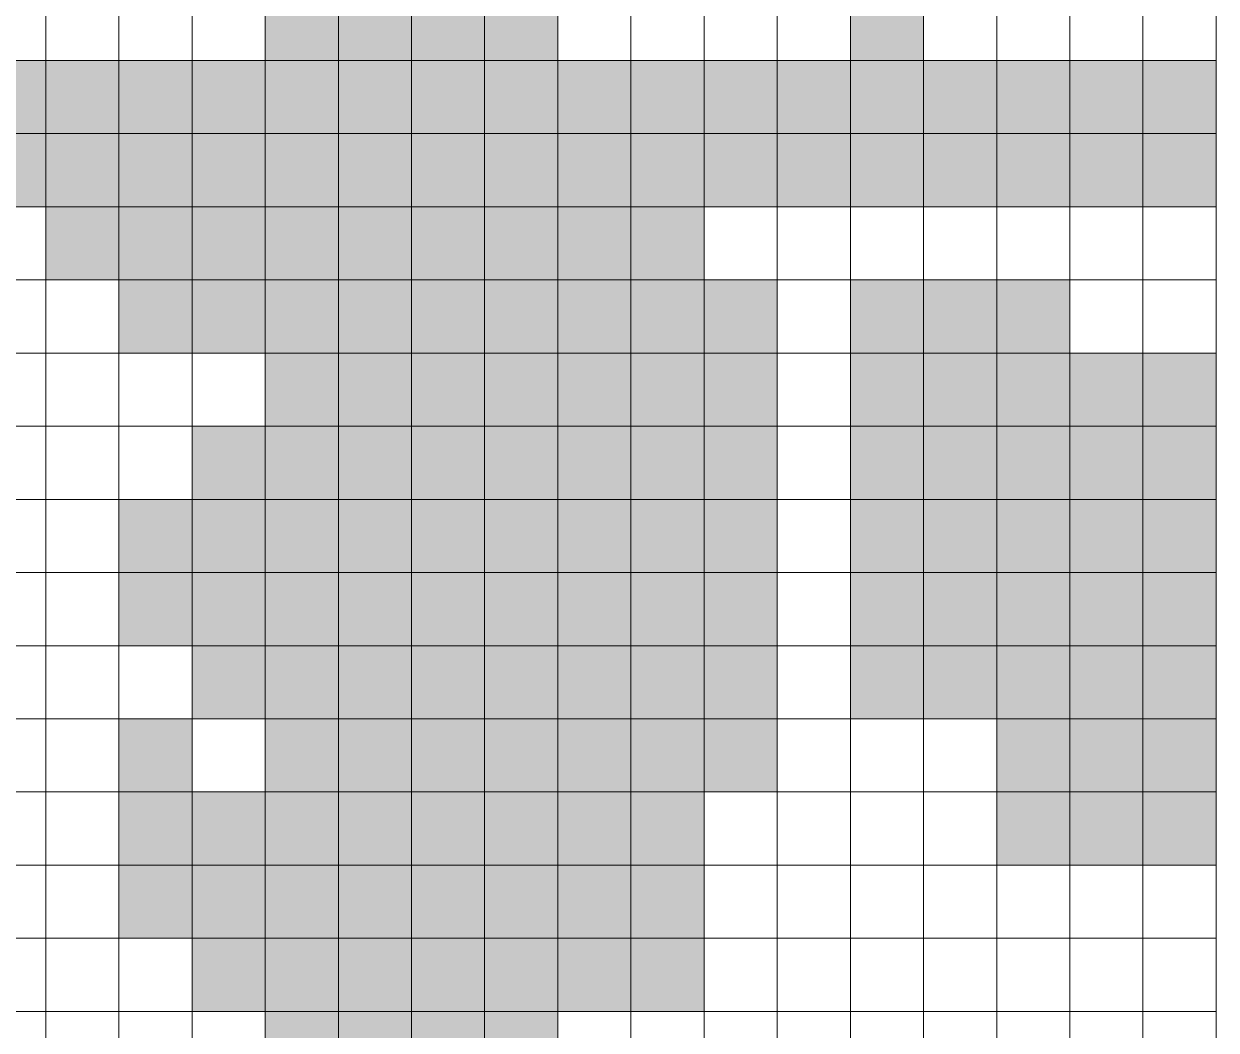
# Model space of a CAD drawing. Header units: millimetres. Extents: x 7481 to 272303, y 53290 to 107290.
# Drawn here: x 221670 to 237970, y 65035 to 78790 of the extents above; entities that cross this region are included whole.
import ezdxf

# ---------------------------------------------------------------- set-up
doc = ezdxf.new("R2010")
doc.units = ezdxf.units.MM
doc.layers.get('0').update_dxf_attribs({"lineweight": 0})
for name, color, linetype in [('l_road', 7, 'Continuous'), ('l_square', 30, 'Continuous'), ('m_square', 40, 'Continuous'), ('n_building', 10, 'Continuous'), ('n_green', 100, 'Continuous'), ('o_building', 252, 'Continuous'), ('river', 140, 'Continuous')]:
    doc.layers.add(name, color=color, linetype=linetype)

msp = doc.modelspace()

# ---------------------------------------------------------------- hatches: boundary and pattern name
at = {"layer": 'l_road'}
h = msp.add_hatch(color=256, dxfattribs=at)
h.dxf.hatch_style = 1
h.paths.add_polyline_path([(221970, 78290), (220970, 78290), (220970, 77290), (221970, 77290)])
h = msp.add_hatch(color=256, dxfattribs=at)
h.dxf.hatch_style = 1
h.paths.add_polyline_path([(222970, 78290), (221970, 78290), (221970, 77290), (222970, 77290)])
h = msp.add_hatch(color=256, dxfattribs=at)
h.dxf.hatch_style = 1
h.paths.add_polyline_path([(223970, 78290), (222970, 78290), (222970, 77290), (223970, 77290)])
h = msp.add_hatch(color=256, dxfattribs=at)
h.dxf.hatch_style = 1
h.paths.add_polyline_path([(224970, 78290), (223970, 78290), (223970, 77290), (224970, 77290)])
h = msp.add_hatch(color=256, dxfattribs=at)
h.dxf.hatch_style = 1
h.paths.add_polyline_path([(225970, 78290), (224970, 78290), (224970, 77290), (225970, 77290)])
h = msp.add_hatch(color=256, dxfattribs=at)
h.dxf.hatch_style = 1
h.paths.add_polyline_path([(226970, 78290), (225970, 78290), (225970, 77290), (226970, 77290)])
h = msp.add_hatch(color=256, dxfattribs=at)
h.dxf.hatch_style = 1
h.paths.add_polyline_path([(227970, 78290), (226970, 78290), (226970, 77290), (227970, 77290)])
h = msp.add_hatch(color=256, dxfattribs=at)
h.dxf.hatch_style = 1
h.paths.add_polyline_path([(228970, 78290), (227970, 78290), (227970, 77290), (228970, 77290)])
h = msp.add_hatch(color=256, dxfattribs=at)
h.dxf.hatch_style = 1
h.paths.add_polyline_path([(229970, 78290), (228970, 78290), (228970, 77290), (229970, 77290)])
h = msp.add_hatch(color=256, dxfattribs=at)
h.dxf.hatch_style = 1
h.paths.add_polyline_path([(230970, 78290), (229970, 78290), (229970, 77290), (230970, 77290)])
h = msp.add_hatch(color=256, dxfattribs=at)
h.dxf.hatch_style = 1
h.paths.add_polyline_path([(231970, 78290), (230970, 78290), (230970, 77290), (231970, 77290)])
h = msp.add_hatch(color=256, dxfattribs=at)
h.dxf.hatch_style = 1
h.paths.add_polyline_path([(232970, 78290), (231970, 78290), (231970, 77290), (232970, 77290)])
h = msp.add_hatch(color=256, dxfattribs=at)
h.dxf.hatch_style = 1
h.paths.add_polyline_path([(233970, 78290), (232970, 78290), (232970, 77290), (233970, 77290)])
h = msp.add_hatch(color=256, dxfattribs=at)
h.dxf.hatch_style = 1
h.paths.add_polyline_path([(234970, 78290), (233970, 78290), (233970, 77290), (234970, 77290)])
h = msp.add_hatch(color=256, dxfattribs=at)
h.dxf.hatch_style = 1
h.paths.add_polyline_path([(235970, 78290), (234970, 78290), (234970, 77290), (235970, 77290)])
h = msp.add_hatch(color=256, dxfattribs=at)
h.dxf.hatch_style = 1
h.paths.add_polyline_path([(236970, 78290), (235970, 78290), (235970, 77290), (236970, 77290)])
h = msp.add_hatch(color=256, dxfattribs=at)
h.dxf.hatch_style = 1
h.paths.add_polyline_path([(237970, 78290), (236970, 78290), (236970, 77290), (237970, 77290)])
h = msp.add_hatch(color=256, dxfattribs=at)
h.dxf.hatch_style = 1
h.paths.add_polyline_path([(221970, 77290), (220970, 77290), (220970, 76290), (221970, 76290)])
h = msp.add_hatch(color=256, dxfattribs=at)
h.dxf.hatch_style = 1
h.paths.add_polyline_path([(222970, 77290), (221970, 77290), (221970, 76290), (222970, 76290)])
h = msp.add_hatch(color=256, dxfattribs=at)
h.dxf.hatch_style = 1
h.paths.add_polyline_path([(223970, 77290), (222970, 77290), (222970, 76290), (223970, 76290)])
h = msp.add_hatch(color=256, dxfattribs=at)
h.dxf.hatch_style = 1
h.paths.add_polyline_path([(224970, 77290), (223970, 77290), (223970, 76290), (224970, 76290)])
h = msp.add_hatch(color=256, dxfattribs=at)
h.dxf.hatch_style = 1
h.paths.add_polyline_path([(225970, 77290), (224970, 77290), (224970, 76290), (225970, 76290)])
h = msp.add_hatch(color=256, dxfattribs=at)
h.dxf.hatch_style = 1
h.paths.add_polyline_path([(226970, 77290), (225970, 77290), (225970, 76290), (226970, 76290)])
h = msp.add_hatch(color=256, dxfattribs=at)
h.dxf.hatch_style = 1
h.paths.add_polyline_path([(227970, 77290), (226970, 77290), (226970, 76290), (227970, 76290)])
h = msp.add_hatch(color=256, dxfattribs=at)
h.dxf.hatch_style = 1
h.paths.add_polyline_path([(228970, 77290), (227970, 77290), (227970, 76290), (228970, 76290)])
h = msp.add_hatch(color=256, dxfattribs=at)
h.dxf.hatch_style = 1
h.paths.add_polyline_path([(229970, 77290), (228970, 77290), (228970, 76290), (229970, 76290)])
h = msp.add_hatch(color=256, dxfattribs=at)
h.dxf.hatch_style = 1
h.paths.add_polyline_path([(230970, 77290), (229970, 77290), (229970, 76290), (230970, 76290)])
h = msp.add_hatch(color=256, dxfattribs=at)
h.dxf.hatch_style = 1
h.paths.add_polyline_path([(231970, 77290), (230970, 77290), (230970, 76290), (231970, 76290)])
h = msp.add_hatch(color=256, dxfattribs=at)
h.dxf.hatch_style = 1
h.paths.add_polyline_path([(232970, 77290), (231970, 77290), (231970, 76290), (232970, 76290)])
h = msp.add_hatch(color=256, dxfattribs=at)
h.dxf.hatch_style = 1
h.paths.add_polyline_path([(233970, 77290), (232970, 77290), (232970, 76290), (233970, 76290)])
h = msp.add_hatch(color=256, dxfattribs=at)
h.dxf.hatch_style = 1
h.paths.add_polyline_path([(234970, 77290), (233970, 77290), (233970, 76290), (234970, 76290)])
h = msp.add_hatch(color=256, dxfattribs=at)
h.dxf.hatch_style = 1
h.paths.add_polyline_path([(235970, 77290), (234970, 77290), (234970, 76290), (235970, 76290)])
h = msp.add_hatch(color=256, dxfattribs=at)
h.dxf.hatch_style = 1
h.paths.add_polyline_path([(236970, 77290), (235970, 77290), (235970, 76290), (236970, 76290)])
h = msp.add_hatch(color=256, dxfattribs=at)
h.dxf.hatch_style = 1
h.paths.add_polyline_path([(237970, 77290), (236970, 77290), (236970, 76290), (237970, 76290)])
at = {"layer": 'l_square'}
h = msp.add_hatch(color=256, dxfattribs=at)
h.dxf.hatch_style = 1
h.paths.add_polyline_path([(228970, 79290), (227970, 79290), (227970, 78290), (228970, 78290)])
h = msp.add_hatch(color=256, dxfattribs=at)
h.dxf.hatch_style = 1
h.paths.add_polyline_path([(222970, 76290), (221970, 76290), (221970, 75290), (222970, 75290)])
h = msp.add_hatch(color=256, dxfattribs=at)
h.dxf.hatch_style = 1
h.paths.add_polyline_path([(223970, 76290), (222970, 76290), (222970, 75290), (223970, 75290)])
h = msp.add_hatch(color=256, dxfattribs=at)
h.dxf.hatch_style = 1
h.paths.add_polyline_path([(227970, 76290), (226970, 76290), (226970, 75290), (227970, 75290)])
h = msp.add_hatch(color=256, dxfattribs=at)
h.dxf.hatch_style = 1
h.paths.add_polyline_path([(228970, 76290), (227970, 76290), (227970, 75290), (228970, 75290)])
h = msp.add_hatch(color=256, dxfattribs=at)
h.dxf.hatch_style = 1
h.paths.add_polyline_path([(223970, 75290), (222970, 75290), (222970, 74290), (223970, 74290)])
h = msp.add_hatch(color=256, dxfattribs=at)
h.dxf.hatch_style = 1
h.paths.add_polyline_path([(227970, 75290), (226970, 75290), (226970, 74290), (227970, 74290)])
h = msp.add_hatch(color=256, dxfattribs=at)
h.dxf.hatch_style = 1
h.paths.add_polyline_path([(223970, 69290), (222970, 69290), (222970, 68290), (223970, 68290)])
h = msp.add_hatch(color=256, dxfattribs=at)
h.dxf.hatch_style = 1
h.paths.add_polyline_path([(223970, 68290), (222970, 68290), (222970, 67290), (223970, 67290)])
h = msp.add_hatch(color=256, dxfattribs=at)
h.dxf.hatch_style = 1
h.paths.add_polyline_path([(224970, 68290), (223970, 68290), (223970, 67290), (224970, 67290)])
h = msp.add_hatch(color=256, dxfattribs=at)
h.dxf.hatch_style = 1
h.paths.add_polyline_path([(223970, 67290), (222970, 67290), (222970, 66290), (223970, 66290)])
h = msp.add_hatch(color=256, dxfattribs=at)
h.dxf.hatch_style = 1
h.paths.add_polyline_path([(224970, 67290), (223970, 67290), (223970, 66290), (224970, 66290)])
h = msp.add_hatch(color=256, dxfattribs=at)
h.dxf.hatch_style = 1
h.paths.add_polyline_path([(224970, 66290), (223970, 66290), (223970, 65290), (224970, 65290)])
h = msp.add_hatch(color=256, dxfattribs=at)
h.dxf.hatch_style = 1
h.paths.add_polyline_path([(227970, 66290), (226970, 66290), (226970, 65290), (227970, 65290)])
h = msp.add_hatch(color=256, dxfattribs=at)
h.dxf.hatch_style = 1
h.paths.add_polyline_path([(227970, 65290), (226970, 65290), (226970, 64290), (227970, 64290)])
h = msp.add_hatch(color=256, dxfattribs=at)
h.dxf.hatch_style = 1
h.paths.add_polyline_path([(228970, 65290), (227970, 65290), (227970, 64290), (228970, 64290)])
at = {"layer": 'm_square'}
h = msp.add_hatch(color=256, dxfattribs=at)
h.dxf.hatch_style = 1
h.paths.add_polyline_path([(228970, 72290), (227970, 72290), (227970, 71290), (228970, 71290)])
at = {"layer": 'n_building'}
h = msp.add_hatch(color=256, dxfattribs=at)
h.dxf.hatch_style = 1
h.paths.add_polyline_path([(227970, 74290), (226970, 74290), (226970, 73290), (227970, 73290)])
h = msp.add_hatch(color=256, dxfattribs=at)
h.dxf.hatch_style = 1
h.paths.add_polyline_path([(224970, 73290), (223970, 73290), (223970, 72290), (224970, 72290)])
h = msp.add_hatch(color=256, dxfattribs=at)
h.dxf.hatch_style = 1
h.paths.add_polyline_path([(227970, 73290), (226970, 73290), (226970, 72290), (227970, 72290)])
h = msp.add_hatch(color=256, dxfattribs=at)
h.dxf.hatch_style = 1
h.paths.add_polyline_path([(224970, 72290), (223970, 72290), (223970, 71290), (224970, 71290)])
h = msp.add_hatch(color=256, dxfattribs=at)
h.dxf.hatch_style = 1
h.paths.add_polyline_path([(227970, 72290), (226970, 72290), (226970, 71290), (227970, 71290)])
h = msp.add_hatch(color=256, dxfattribs=at)
h.dxf.hatch_style = 1
h.paths.add_polyline_path([(224970, 71290), (223970, 71290), (223970, 70290), (224970, 70290)])
h = msp.add_hatch(color=256, dxfattribs=at)
h.dxf.hatch_style = 1
h.paths.add_polyline_path([(227970, 71290), (226970, 71290), (226970, 70290), (227970, 70290)])
h = msp.add_hatch(color=256, dxfattribs=at)
h.dxf.hatch_style = 1
h.paths.add_polyline_path([(227970, 70290), (226970, 70290), (226970, 69290), (227970, 69290)])
h = msp.add_hatch(color=256, dxfattribs=at)
h.dxf.hatch_style = 1
h.paths.add_polyline_path([(227970, 69290), (226970, 69290), (226970, 68290), (227970, 68290)])
h = msp.add_hatch(color=256, dxfattribs=at)
h.dxf.hatch_style = 1
h.paths.add_polyline_path([(227970, 68290), (226970, 68290), (226970, 67290), (227970, 67290)])
at = {"layer": 'n_green'}
h = msp.add_hatch(color=256, dxfattribs=at)
h.dxf.hatch_style = 1
h.paths.add_polyline_path([(224970, 73290), (223970, 73290), (223970, 72290), (224970, 72290)])
h = msp.add_hatch(color=256, dxfattribs=at)
h.dxf.hatch_style = 1
h.paths.add_polyline_path([(223970, 72290), (222970, 72290), (222970, 71290), (223970, 71290)])
h = msp.add_hatch(color=256, dxfattribs=at)
h.dxf.hatch_style = 1
h.paths.add_polyline_path([(224970, 72290), (223970, 72290), (223970, 71290), (224970, 71290)])
h = msp.add_hatch(color=256, dxfattribs=at)
h.dxf.hatch_style = 1
h.paths.add_polyline_path([(223970, 71290), (222970, 71290), (222970, 70290), (223970, 70290)])
h = msp.add_hatch(color=256, dxfattribs=at)
h.dxf.hatch_style = 1
h.paths.add_polyline_path([(224970, 71290), (223970, 71290), (223970, 70290), (224970, 70290)])
h = msp.add_hatch(color=256, dxfattribs=at)
h.dxf.hatch_style = 1
h.paths.add_polyline_path([(224970, 70290), (223970, 70290), (223970, 69290), (224970, 69290)])
h = msp.add_hatch(color=256, dxfattribs=at)
h.dxf.hatch_style = 1
h.paths.add_polyline_path([(227970, 69290), (226970, 69290), (226970, 68290), (227970, 68290)])
h = msp.add_hatch(color=256, dxfattribs=at)
h.dxf.hatch_style = 1
h.paths.add_polyline_path([(227970, 68290), (226970, 68290), (226970, 67290), (227970, 67290)])
h = msp.add_hatch(color=256, dxfattribs=at)
h.dxf.hatch_style = 1
h.paths.add_polyline_path([(227970, 67290), (226970, 67290), (226970, 66290), (227970, 66290)])
at = {"layer": 'o_building'}
h = msp.add_hatch(color=256, dxfattribs=at)
h.dxf.hatch_style = 1
h.paths.add_polyline_path([(229970, 76290), (228970, 76290), (228970, 75290), (229970, 75290)])
h = msp.add_hatch(color=256, dxfattribs=at)
h.dxf.hatch_style = 1
h.paths.add_polyline_path([(230970, 76290), (229970, 76290), (229970, 75290), (230970, 75290)])
h = msp.add_hatch(color=256, dxfattribs=at)
h.dxf.hatch_style = 1
h.paths.add_polyline_path([(228970, 75290), (227970, 75290), (227970, 74290), (228970, 74290)])
h = msp.add_hatch(color=256, dxfattribs=at)
h.dxf.hatch_style = 1
h.paths.add_polyline_path([(229970, 75290), (228970, 75290), (228970, 74290), (229970, 74290)])
h = msp.add_hatch(color=256, dxfattribs=at)
h.dxf.hatch_style = 1
h.paths.add_polyline_path([(230970, 75290), (229970, 75290), (229970, 74290), (230970, 74290)])
h = msp.add_hatch(color=256, dxfattribs=at)
h.dxf.hatch_style = 1
h.paths.add_polyline_path([(231970, 75290), (230970, 75290), (230970, 74290), (231970, 74290)])
h = msp.add_hatch(color=256, dxfattribs=at)
h.dxf.hatch_style = 1
h.paths.add_polyline_path([(228970, 74290), (227970, 74290), (227970, 73290), (228970, 73290)])
h = msp.add_hatch(color=256, dxfattribs=at)
h.dxf.hatch_style = 1
h.paths.add_polyline_path([(229970, 74290), (228970, 74290), (228970, 73290), (229970, 73290)])
h = msp.add_hatch(color=256, dxfattribs=at)
h.dxf.hatch_style = 1
h.paths.add_polyline_path([(230970, 74290), (229970, 74290), (229970, 73290), (230970, 73290)])
h = msp.add_hatch(color=256, dxfattribs=at)
h.dxf.hatch_style = 1
h.paths.add_polyline_path([(231970, 74290), (230970, 74290), (230970, 73290), (231970, 73290)])
h = msp.add_hatch(color=256, dxfattribs=at)
h.dxf.hatch_style = 1
h.paths.add_polyline_path([(228970, 73290), (227970, 73290), (227970, 72290), (228970, 72290)])
h = msp.add_hatch(color=256, dxfattribs=at)
h.dxf.hatch_style = 1
h.paths.add_polyline_path([(229970, 73290), (228970, 73290), (228970, 72290), (229970, 72290)])
h = msp.add_hatch(color=256, dxfattribs=at)
h.dxf.hatch_style = 1
h.paths.add_polyline_path([(230970, 73290), (229970, 73290), (229970, 72290), (230970, 72290)])
h = msp.add_hatch(color=256, dxfattribs=at)
h.dxf.hatch_style = 1
h.paths.add_polyline_path([(231970, 73290), (230970, 73290), (230970, 72290), (231970, 72290)])
h = msp.add_hatch(color=256, dxfattribs=at)
h.dxf.hatch_style = 1
h.paths.add_polyline_path([(229970, 72290), (228970, 72290), (228970, 71290), (229970, 71290)])
h = msp.add_hatch(color=256, dxfattribs=at)
h.dxf.hatch_style = 1
h.paths.add_polyline_path([(230970, 72290), (229970, 72290), (229970, 71290), (230970, 71290)])
h = msp.add_hatch(color=256, dxfattribs=at)
h.dxf.hatch_style = 1
h.paths.add_polyline_path([(231970, 72290), (230970, 72290), (230970, 71290), (231970, 71290)])
h = msp.add_hatch(color=256, dxfattribs=at)
h.dxf.hatch_style = 1
h.paths.add_polyline_path([(228970, 71290), (227970, 71290), (227970, 70290), (228970, 70290)])
h = msp.add_hatch(color=256, dxfattribs=at)
h.dxf.hatch_style = 1
h.paths.add_polyline_path([(229970, 71290), (228970, 71290), (228970, 70290), (229970, 70290)])
h = msp.add_hatch(color=256, dxfattribs=at)
h.dxf.hatch_style = 1
h.paths.add_polyline_path([(230970, 71290), (229970, 71290), (229970, 70290), (230970, 70290)])
h = msp.add_hatch(color=256, dxfattribs=at)
h.dxf.hatch_style = 1
h.paths.add_polyline_path([(231970, 71290), (230970, 71290), (230970, 70290), (231970, 70290)])
h = msp.add_hatch(color=256, dxfattribs=at)
h.dxf.hatch_style = 1
h.paths.add_polyline_path([(228970, 70290), (227970, 70290), (227970, 69290), (228970, 69290)])
h = msp.add_hatch(color=256, dxfattribs=at)
h.dxf.hatch_style = 1
h.paths.add_polyline_path([(229970, 70290), (228970, 70290), (228970, 69290), (229970, 69290)])
h = msp.add_hatch(color=256, dxfattribs=at)
h.dxf.hatch_style = 1
h.paths.add_polyline_path([(230970, 70290), (229970, 70290), (229970, 69290), (230970, 69290)])
h = msp.add_hatch(color=256, dxfattribs=at)
h.dxf.hatch_style = 1
h.paths.add_polyline_path([(231970, 70290), (230970, 70290), (230970, 69290), (231970, 69290)])
h = msp.add_hatch(color=256, dxfattribs=at)
h.dxf.hatch_style = 1
h.paths.add_polyline_path([(228970, 69290), (227970, 69290), (227970, 68290), (228970, 68290)])
h = msp.add_hatch(color=256, dxfattribs=at)
h.dxf.hatch_style = 1
h.paths.add_polyline_path([(229970, 69290), (228970, 69290), (228970, 68290), (229970, 68290)])
h = msp.add_hatch(color=256, dxfattribs=at)
h.dxf.hatch_style = 1
h.paths.add_polyline_path([(230970, 69290), (229970, 69290), (229970, 68290), (230970, 68290)])
h = msp.add_hatch(color=256, dxfattribs=at)
h.dxf.hatch_style = 1
h.paths.add_polyline_path([(231970, 69290), (230970, 69290), (230970, 68290), (231970, 68290)])
h = msp.add_hatch(color=256, dxfattribs=at)
h.dxf.hatch_style = 1
h.paths.add_polyline_path([(228970, 68290), (227970, 68290), (227970, 67290), (228970, 67290)])
h = msp.add_hatch(color=256, dxfattribs=at)
h.dxf.hatch_style = 1
h.paths.add_polyline_path([(229970, 68290), (228970, 68290), (228970, 67290), (229970, 67290)])
h = msp.add_hatch(color=256, dxfattribs=at)
h.dxf.hatch_style = 1
h.paths.add_polyline_path([(230970, 68290), (229970, 68290), (229970, 67290), (230970, 67290)])
h = msp.add_hatch(color=256, dxfattribs=at)
h.dxf.hatch_style = 1
h.paths.add_polyline_path([(228970, 67290), (227970, 67290), (227970, 66290), (228970, 66290)])
h = msp.add_hatch(color=256, dxfattribs=at)
h.dxf.hatch_style = 1
h.paths.add_polyline_path([(229970, 67290), (228970, 67290), (228970, 66290), (229970, 66290)])
h = msp.add_hatch(color=256, dxfattribs=at)
h.dxf.hatch_style = 1
h.paths.add_polyline_path([(230970, 67290), (229970, 67290), (229970, 66290), (230970, 66290)])
h = msp.add_hatch(color=256, dxfattribs=at)
h.dxf.hatch_style = 1
h.paths.add_polyline_path([(228970, 66290), (227970, 66290), (227970, 65290), (228970, 65290)])
h = msp.add_hatch(color=256, dxfattribs=at)
h.dxf.hatch_style = 1
h.paths.add_polyline_path([(229970, 66290), (228970, 66290), (228970, 65290), (229970, 65290)])
h = msp.add_hatch(color=256, dxfattribs=at)
h.dxf.hatch_style = 1
h.paths.add_polyline_path([(230970, 66290), (229970, 66290), (229970, 65290), (230970, 65290)])
at = {"layer": 'river'}
h = msp.add_hatch(color=256, dxfattribs=at)
h.dxf.hatch_style = 1
h.paths.add_polyline_path([(225970, 79290), (224970, 79290), (224970, 78290), (225970, 78290)])
h = msp.add_hatch(color=256, dxfattribs=at)
h.dxf.hatch_style = 1
h.paths.add_polyline_path([(226970, 79290), (225970, 79290), (225970, 78290), (226970, 78290)])
h = msp.add_hatch(color=256, dxfattribs=at)
h.dxf.hatch_style = 1
h.paths.add_polyline_path([(227970, 79290), (226970, 79290), (226970, 78290), (227970, 78290)])
h = msp.add_hatch(color=256, dxfattribs=at)
h.dxf.hatch_style = 1
h.paths.add_polyline_path([(233970, 79290), (232970, 79290), (232970, 78290), (233970, 78290)])
h = msp.add_hatch(color=256, dxfattribs=at)
h.dxf.hatch_style = 1
h.paths.add_polyline_path([(233970, 79290), (232970, 79290), (232970, 78290), (233970, 78290)])
h = msp.add_hatch(color=256, dxfattribs=at)
h.dxf.hatch_style = 1
h.paths.add_polyline_path([(224970, 76290), (223970, 76290), (223970, 75290), (224970, 75290)])
h = msp.add_hatch(color=256, dxfattribs=at)
h.dxf.hatch_style = 1
h.paths.add_polyline_path([(225970, 76290), (224970, 76290), (224970, 75290), (225970, 75290)])
h = msp.add_hatch(color=256, dxfattribs=at)
h.dxf.hatch_style = 1
h.paths.add_polyline_path([(226970, 76290), (225970, 76290), (225970, 75290), (226970, 75290)])
h = msp.add_hatch(color=256, dxfattribs=at)
h.dxf.hatch_style = 1
h.paths.add_polyline_path([(224970, 75290), (223970, 75290), (223970, 74290), (224970, 74290)])
h = msp.add_hatch(color=256, dxfattribs=at)
h.dxf.hatch_style = 1
h.paths.add_polyline_path([(225970, 75290), (224970, 75290), (224970, 74290), (225970, 74290)])
h = msp.add_hatch(color=256, dxfattribs=at)
h.dxf.hatch_style = 1
h.paths.add_polyline_path([(226970, 75290), (225970, 75290), (225970, 74290), (226970, 74290)])
h = msp.add_hatch(color=256, dxfattribs=at)
h.dxf.hatch_style = 1
h.paths.add_polyline_path([(233970, 75290), (232970, 75290), (232970, 74290), (233970, 74290)])
h = msp.add_hatch(color=256, dxfattribs=at)
h.dxf.hatch_style = 1
h.paths.add_polyline_path([(234970, 75290), (233970, 75290), (233970, 74290), (234970, 74290)])
h = msp.add_hatch(color=256, dxfattribs=at)
h.dxf.hatch_style = 1
h.paths.add_polyline_path([(235970, 75290), (234970, 75290), (234970, 74290), (235970, 74290)])
h = msp.add_hatch(color=256, dxfattribs=at)
h.dxf.hatch_style = 1
h.paths.add_polyline_path([(225970, 74290), (224970, 74290), (224970, 73290), (225970, 73290)])
h = msp.add_hatch(color=256, dxfattribs=at)
h.dxf.hatch_style = 1
h.paths.add_polyline_path([(226970, 74290), (225970, 74290), (225970, 73290), (226970, 73290)])
h = msp.add_hatch(color=256, dxfattribs=at)
h.dxf.hatch_style = 1
h.paths.add_polyline_path([(233970, 74290), (232970, 74290), (232970, 73290), (233970, 73290)])
h = msp.add_hatch(color=256, dxfattribs=at)
h.dxf.hatch_style = 1
h.paths.add_polyline_path([(234970, 74290), (233970, 74290), (233970, 73290), (234970, 73290)])
h = msp.add_hatch(color=256, dxfattribs=at)
h.dxf.hatch_style = 1
h.paths.add_polyline_path([(235970, 74290), (234970, 74290), (234970, 73290), (235970, 73290)])
h = msp.add_hatch(color=256, dxfattribs=at)
h.dxf.hatch_style = 1
h.paths.add_polyline_path([(235970, 74290), (234970, 74290), (234970, 73290), (235970, 73290)])
h = msp.add_hatch(color=256, dxfattribs=at)
h.dxf.hatch_style = 1
h.paths.add_polyline_path([(236970, 74290), (235970, 74290), (235970, 73290), (236970, 73290)])
h = msp.add_hatch(color=256, dxfattribs=at)
h.dxf.hatch_style = 1
h.paths.add_polyline_path([(237970, 74290), (236970, 74290), (236970, 73290), (237970, 73290)])
h = msp.add_hatch(color=256, dxfattribs=at)
h.dxf.hatch_style = 1
h.paths.add_polyline_path([(225970, 73290), (224970, 73290), (224970, 72290), (225970, 72290)])
h = msp.add_hatch(color=256, dxfattribs=at)
h.dxf.hatch_style = 1
h.paths.add_polyline_path([(226970, 73290), (225970, 73290), (225970, 72290), (226970, 72290)])
h = msp.add_hatch(color=256, dxfattribs=at)
h.dxf.hatch_style = 1
h.paths.add_polyline_path([(233970, 73290), (232970, 73290), (232970, 72290), (233970, 72290)])
h = msp.add_hatch(color=256, dxfattribs=at)
h.dxf.hatch_style = 1
h.paths.add_polyline_path([(234970, 73290), (233970, 73290), (233970, 72290), (234970, 72290)])
h = msp.add_hatch(color=256, dxfattribs=at)
h.dxf.hatch_style = 1
h.paths.add_polyline_path([(235970, 73290), (234970, 73290), (234970, 72290), (235970, 72290)])
h = msp.add_hatch(color=256, dxfattribs=at)
h.dxf.hatch_style = 1
h.paths.add_polyline_path([(235970, 73290), (234970, 73290), (234970, 72290), (235970, 72290)])
h = msp.add_hatch(color=256, dxfattribs=at)
h.dxf.hatch_style = 1
h.paths.add_polyline_path([(236970, 73290), (235970, 73290), (235970, 72290), (236970, 72290)])
h = msp.add_hatch(color=256, dxfattribs=at)
h.dxf.hatch_style = 1
h.paths.add_polyline_path([(237970, 73290), (236970, 73290), (236970, 72290), (237970, 72290)])
h = msp.add_hatch(color=256, dxfattribs=at)
h.dxf.hatch_style = 1
h.paths.add_polyline_path([(225970, 72290), (224970, 72290), (224970, 71290), (225970, 71290)])
h = msp.add_hatch(color=256, dxfattribs=at)
h.dxf.hatch_style = 1
h.paths.add_polyline_path([(226970, 72290), (225970, 72290), (225970, 71290), (226970, 71290)])
h = msp.add_hatch(color=256, dxfattribs=at)
h.dxf.hatch_style = 1
h.paths.add_polyline_path([(233970, 72290), (232970, 72290), (232970, 71290), (233970, 71290)])
h = msp.add_hatch(color=256, dxfattribs=at)
h.dxf.hatch_style = 1
h.paths.add_polyline_path([(234970, 72290), (233970, 72290), (233970, 71290), (234970, 71290)])
h = msp.add_hatch(color=256, dxfattribs=at)
h.dxf.hatch_style = 1
h.paths.add_polyline_path([(235970, 72290), (234970, 72290), (234970, 71290), (235970, 71290)])
h = msp.add_hatch(color=256, dxfattribs=at)
h.dxf.hatch_style = 1
h.paths.add_polyline_path([(235970, 72290), (234970, 72290), (234970, 71290), (235970, 71290)])
h = msp.add_hatch(color=256, dxfattribs=at)
h.dxf.hatch_style = 1
h.paths.add_polyline_path([(236970, 72290), (235970, 72290), (235970, 71290), (236970, 71290)])
h = msp.add_hatch(color=256, dxfattribs=at)
h.dxf.hatch_style = 1
h.paths.add_polyline_path([(237970, 72290), (236970, 72290), (236970, 71290), (237970, 71290)])
h = msp.add_hatch(color=256, dxfattribs=at)
h.dxf.hatch_style = 1
h.paths.add_polyline_path([(225970, 71290), (224970, 71290), (224970, 70290), (225970, 70290)])
h = msp.add_hatch(color=256, dxfattribs=at)
h.dxf.hatch_style = 1
h.paths.add_polyline_path([(226970, 71290), (225970, 71290), (225970, 70290), (226970, 70290)])
h = msp.add_hatch(color=256, dxfattribs=at)
h.dxf.hatch_style = 1
h.paths.add_polyline_path([(233970, 71290), (232970, 71290), (232970, 70290), (233970, 70290)])
h = msp.add_hatch(color=256, dxfattribs=at)
h.dxf.hatch_style = 1
h.paths.add_polyline_path([(234970, 71290), (233970, 71290), (233970, 70290), (234970, 70290)])
h = msp.add_hatch(color=256, dxfattribs=at)
h.dxf.hatch_style = 1
h.paths.add_polyline_path([(235970, 71290), (234970, 71290), (234970, 70290), (235970, 70290)])
h = msp.add_hatch(color=256, dxfattribs=at)
h.dxf.hatch_style = 1
h.paths.add_polyline_path([(235970, 71290), (234970, 71290), (234970, 70290), (235970, 70290)])
h = msp.add_hatch(color=256, dxfattribs=at)
h.dxf.hatch_style = 1
h.paths.add_polyline_path([(236970, 71290), (235970, 71290), (235970, 70290), (236970, 70290)])
h = msp.add_hatch(color=256, dxfattribs=at)
h.dxf.hatch_style = 1
h.paths.add_polyline_path([(237970, 71290), (236970, 71290), (236970, 70290), (237970, 70290)])
h = msp.add_hatch(color=256, dxfattribs=at)
h.dxf.hatch_style = 1
h.paths.add_polyline_path([(225970, 70290), (224970, 70290), (224970, 69290), (225970, 69290)])
h = msp.add_hatch(color=256, dxfattribs=at)
h.dxf.hatch_style = 1
h.paths.add_polyline_path([(226970, 70290), (225970, 70290), (225970, 69290), (226970, 69290)])
h = msp.add_hatch(color=256, dxfattribs=at)
h.dxf.hatch_style = 1
h.paths.add_polyline_path([(233970, 70290), (232970, 70290), (232970, 69290), (233970, 69290)])
h = msp.add_hatch(color=256, dxfattribs=at)
h.dxf.hatch_style = 1
h.paths.add_polyline_path([(234970, 70290), (233970, 70290), (233970, 69290), (234970, 69290)])
h = msp.add_hatch(color=256, dxfattribs=at)
h.dxf.hatch_style = 1
h.paths.add_polyline_path([(235970, 70290), (234970, 70290), (234970, 69290), (235970, 69290)])
h = msp.add_hatch(color=256, dxfattribs=at)
h.dxf.hatch_style = 1
h.paths.add_polyline_path([(235970, 70290), (234970, 70290), (234970, 69290), (235970, 69290)])
h = msp.add_hatch(color=256, dxfattribs=at)
h.dxf.hatch_style = 1
h.paths.add_polyline_path([(236970, 70290), (235970, 70290), (235970, 69290), (236970, 69290)])
h = msp.add_hatch(color=256, dxfattribs=at)
h.dxf.hatch_style = 1
h.paths.add_polyline_path([(237970, 70290), (236970, 70290), (236970, 69290), (237970, 69290)])
h = msp.add_hatch(color=256, dxfattribs=at)
h.dxf.hatch_style = 1
h.paths.add_polyline_path([(225970, 69290), (224970, 69290), (224970, 68290), (225970, 68290)])
h = msp.add_hatch(color=256, dxfattribs=at)
h.dxf.hatch_style = 1
h.paths.add_polyline_path([(226970, 69290), (225970, 69290), (225970, 68290), (226970, 68290)])
h = msp.add_hatch(color=256, dxfattribs=at)
h.dxf.hatch_style = 1
h.paths.add_polyline_path([(235970, 69290), (234970, 69290), (234970, 68290), (235970, 68290)])
h = msp.add_hatch(color=256, dxfattribs=at)
h.dxf.hatch_style = 1
h.paths.add_polyline_path([(236970, 69290), (235970, 69290), (235970, 68290), (236970, 68290)])
h = msp.add_hatch(color=256, dxfattribs=at)
h.dxf.hatch_style = 1
h.paths.add_polyline_path([(237970, 69290), (236970, 69290), (236970, 68290), (237970, 68290)])
h = msp.add_hatch(color=256, dxfattribs=at)
h.dxf.hatch_style = 1
h.paths.add_polyline_path([(225970, 68290), (224970, 68290), (224970, 67290), (225970, 67290)])
h = msp.add_hatch(color=256, dxfattribs=at)
h.dxf.hatch_style = 1
h.paths.add_polyline_path([(226970, 68290), (225970, 68290), (225970, 67290), (226970, 67290)])
h = msp.add_hatch(color=256, dxfattribs=at)
h.dxf.hatch_style = 1
h.paths.add_polyline_path([(235970, 68290), (234970, 68290), (234970, 67290), (235970, 67290)])
h = msp.add_hatch(color=256, dxfattribs=at)
h.dxf.hatch_style = 1
h.paths.add_polyline_path([(236970, 68290), (235970, 68290), (235970, 67290), (236970, 67290)])
h = msp.add_hatch(color=256, dxfattribs=at)
h.dxf.hatch_style = 1
h.paths.add_polyline_path([(237970, 68290), (236970, 68290), (236970, 67290), (237970, 67290)])
h = msp.add_hatch(color=256, dxfattribs=at)
h.dxf.hatch_style = 1
h.paths.add_polyline_path([(225970, 67290), (224970, 67290), (224970, 66290), (225970, 66290)])
h = msp.add_hatch(color=256, dxfattribs=at)
h.dxf.hatch_style = 1
h.paths.add_polyline_path([(226970, 67290), (225970, 67290), (225970, 66290), (226970, 66290)])
h = msp.add_hatch(color=256, dxfattribs=at)
h.dxf.hatch_style = 1
h.paths.add_polyline_path([(225970, 66290), (224970, 66290), (224970, 65290), (225970, 65290)])
h = msp.add_hatch(color=256, dxfattribs=at)
h.dxf.hatch_style = 1
h.paths.add_polyline_path([(226970, 66290), (225970, 66290), (225970, 65290), (226970, 65290)])
h = msp.add_hatch(color=256, dxfattribs=at)
h.dxf.hatch_style = 1
h.paths.add_polyline_path([(225970, 65290), (224970, 65290), (224970, 64290), (225970, 64290)])
h = msp.add_hatch(color=256, dxfattribs=at)
h.dxf.hatch_style = 1
h.paths.add_polyline_path([(226970, 65290), (225970, 65290), (225970, 64290), (226970, 64290)])

# ---------------------------------------------------------------- linework, layer by layer
for points in [[(220970, 78290), (221970, 78290), (221970, 79290), (220970, 79290)], [(221970, 78290), (222970, 78290), (222970, 79290), (221970, 79290)], [(222970, 78290), (223970, 78290), (223970, 79290), (222970, 79290)], [(223970, 78290), (224970, 78290), (224970, 79290), (223970, 79290)], [(224970, 78290), (225970, 78290), (225970, 79290), (224970, 79290)], [(225970, 78290), (226970, 78290), (226970, 79290), (225970, 79290)], [(226970, 78290), (227970, 78290), (227970, 79290), (226970, 79290)], [(227970, 78290), (228970, 78290), (228970, 79290), (227970, 79290)], [(228970, 78290), (229970, 78290), (229970, 79290), (228970, 79290)], [(229970, 78290), (230970, 78290), (230970, 79290), (229970, 79290)], [(230970, 78290), (231970, 78290), (231970, 79290), (230970, 79290)], [(231970, 78290), (232970, 78290), (232970, 79290), (231970, 79290)], [(232970, 78290), (233970, 78290), (233970, 79290), (232970, 79290)], [(233970, 78290), (234970, 78290), (234970, 79290), (233970, 79290)], [(234970, 78290), (235970, 78290), (235970, 79290), (234970, 79290)], [(235970, 78290), (236970, 78290), (236970, 79290), (235970, 79290)], [(236970, 78290), (237970, 78290), (237970, 79290), (236970, 79290)], [(220970, 77290), (221970, 77290), (221970, 78290), (220970, 78290)], [(221970, 77290), (222970, 77290), (222970, 78290), (221970, 78290)], [(222970, 77290), (223970, 77290), (223970, 78290), (222970, 78290)], [(223970, 77290), (224970, 77290), (224970, 78290), (223970, 78290)], [(224970, 77290), (225970, 77290), (225970, 78290), (224970, 78290)], [(225970, 77290), (226970, 77290), (226970, 78290), (225970, 78290)], [(226970, 77290), (227970, 77290), (227970, 78290), (226970, 78290)], [(227970, 77290), (228970, 77290), (228970, 78290), (227970, 78290)], [(228970, 77290), (229970, 77290), (229970, 78290), (228970, 78290)], [(229970, 77290), (230970, 77290), (230970, 78290), (229970, 78290)], [(230970, 77290), (231970, 77290), (231970, 78290), (230970, 78290)], [(231970, 77290), (232970, 77290), (232970, 78290), (231970, 78290)], [(232970, 77290), (233970, 77290), (233970, 78290), (232970, 78290)], [(233970, 77290), (234970, 77290), (234970, 78290), (233970, 78290)], [(234970, 77290), (235970, 77290), (235970, 78290), (234970, 78290)], [(235970, 77290), (236970, 77290), (236970, 78290), (235970, 78290)], [(236970, 77290), (237970, 77290), (237970, 78290), (236970, 78290)], [(220970, 76290), (221970, 76290), (221970, 77290), (220970, 77290)], [(221970, 76290), (222970, 76290), (222970, 77290), (221970, 77290)], [(222970, 76290), (223970, 76290), (223970, 77290), (222970, 77290)], [(223970, 76290), (224970, 76290), (224970, 77290), (223970, 77290)], [(224970, 76290), (225970, 76290), (225970, 77290), (224970, 77290)], [(225970, 76290), (226970, 76290), (226970, 77290), (225970, 77290)], [(226970, 76290), (227970, 76290), (227970, 77290), (226970, 77290)], [(227970, 76290), (228970, 76290), (228970, 77290), (227970, 77290)], [(228970, 76290), (229970, 76290), (229970, 77290), (228970, 77290)], [(229970, 76290), (230970, 76290), (230970, 77290), (229970, 77290)], [(230970, 76290), (231970, 76290), (231970, 77290), (230970, 77290)], [(231970, 76290), (232970, 76290), (232970, 77290), (231970, 77290)], [(232970, 76290), (233970, 76290), (233970, 77290), (232970, 77290)], [(233970, 76290), (234970, 76290), (234970, 77290), (233970, 77290)], [(234970, 76290), (235970, 76290), (235970, 77290), (234970, 77290)], [(235970, 76290), (236970, 76290), (236970, 77290), (235970, 77290)], [(236970, 76290), (237970, 76290), (237970, 77290), (236970, 77290)], [(220970, 75290), (221970, 75290), (221970, 76290), (220970, 76290)], [(221970, 75290), (222970, 75290), (222970, 76290), (221970, 76290)], [(222970, 75290), (223970, 75290), (223970, 76290), (222970, 76290)], [(223970, 75290), (224970, 75290), (224970, 76290), (223970, 76290)], [(224970, 75290), (225970, 75290), (225970, 76290), (224970, 76290)], [(225970, 75290), (226970, 75290), (226970, 76290), (225970, 76290)], [(226970, 75290), (227970, 75290), (227970, 76290), (226970, 76290)], [(227970, 75290), (228970, 75290), (228970, 76290), (227970, 76290)], [(228970, 75290), (229970, 75290), (229970, 76290), (228970, 76290)], [(229970, 75290), (230970, 75290), (230970, 76290), (229970, 76290)], [(230970, 75290), (231970, 75290), (231970, 76290), (230970, 76290)], [(231970, 75290), (232970, 75290), (232970, 76290), (231970, 76290)], [(232970, 75290), (233970, 75290), (233970, 76290), (232970, 76290)], [(233970, 75290), (234970, 75290), (234970, 76290), (233970, 76290)], [(234970, 75290), (235970, 75290), (235970, 76290), (234970, 76290)], [(235970, 75290), (236970, 75290), (236970, 76290), (235970, 76290)], [(236970, 75290), (237970, 75290), (237970, 76290), (236970, 76290)], [(220970, 74290), (221970, 74290), (221970, 75290), (220970, 75290)], [(221970, 74290), (222970, 74290), (222970, 75290), (221970, 75290)], [(222970, 74290), (223970, 74290), (223970, 75290), (222970, 75290)], [(223970, 74290), (224970, 74290), (224970, 75290), (223970, 75290)], [(224970, 74290), (225970, 74290), (225970, 75290), (224970, 75290)], [(225970, 74290), (226970, 74290), (226970, 75290), (225970, 75290)], [(226970, 74290), (227970, 74290), (227970, 75290), (226970, 75290)], [(227970, 74290), (228970, 74290), (228970, 75290), (227970, 75290)], [(228970, 74290), (229970, 74290), (229970, 75290), (228970, 75290)], [(229970, 74290), (230970, 74290), (230970, 75290), (229970, 75290)], [(230970, 74290), (231970, 74290), (231970, 75290), (230970, 75290)], [(231970, 74290), (232970, 74290), (232970, 75290), (231970, 75290)], [(232970, 74290), (233970, 74290), (233970, 75290), (232970, 75290)], [(233970, 74290), (234970, 74290), (234970, 75290), (233970, 75290)], [(234970, 74290), (235970, 74290), (235970, 75290), (234970, 75290)], [(235970, 74290), (236970, 74290), (236970, 75290), (235970, 75290)], [(236970, 74290), (237970, 74290), (237970, 75290), (236970, 75290)], [(220970, 73290), (221970, 73290), (221970, 74290), (220970, 74290)], [(221970, 73290), (222970, 73290), (222970, 74290), (221970, 74290)], [(222970, 73290), (223970, 73290), (223970, 74290), (222970, 74290)], [(223970, 73290), (224970, 73290), (224970, 74290), (223970, 74290)], [(224970, 73290), (225970, 73290), (225970, 74290), (224970, 74290)], [(225970, 73290), (226970, 73290), (226970, 74290), (225970, 74290)], [(226970, 73290), (227970, 73290), (227970, 74290), (226970, 74290)], [(227970, 73290), (228970, 73290), (228970, 74290), (227970, 74290)], [(228970, 73290), (229970, 73290), (229970, 74290), (228970, 74290)], [(229970, 73290), (230970, 73290), (230970, 74290), (229970, 74290)], [(230970, 73290), (231970, 73290), (231970, 74290), (230970, 74290)], [(231970, 73290), (232970, 73290), (232970, 74290), (231970, 74290)], [(232970, 73290), (233970, 73290), (233970, 74290), (232970, 74290)], [(233970, 73290), (234970, 73290), (234970, 74290), (233970, 74290)], [(234970, 73290), (235970, 73290), (235970, 74290), (234970, 74290)], [(235970, 73290), (236970, 73290), (236970, 74290), (235970, 74290)], [(236970, 73290), (237970, 73290), (237970, 74290), (236970, 74290)], [(220970, 72290), (221970, 72290), (221970, 73290), (220970, 73290)], [(221970, 72290), (222970, 72290), (222970, 73290), (221970, 73290)], [(222970, 72290), (223970, 72290), (223970, 73290), (222970, 73290)], [(223970, 72290), (224970, 72290), (224970, 73290), (223970, 73290)], [(224970, 72290), (225970, 72290), (225970, 73290), (224970, 73290)], [(225970, 72290), (226970, 72290), (226970, 73290), (225970, 73290)], [(226970, 72290), (227970, 72290), (227970, 73290), (226970, 73290)], [(227970, 72290), (228970, 72290), (228970, 73290), (227970, 73290)], [(228970, 72290), (229970, 72290), (229970, 73290), (228970, 73290)], [(229970, 72290), (230970, 72290), (230970, 73290), (229970, 73290)], [(230970, 72290), (231970, 72290), (231970, 73290), (230970, 73290)], [(231970, 72290), (232970, 72290), (232970, 73290), (231970, 73290)], [(232970, 72290), (233970, 72290), (233970, 73290), (232970, 73290)], [(233970, 72290), (234970, 72290), (234970, 73290), (233970, 73290)], [(234970, 72290), (235970, 72290), (235970, 73290), (234970, 73290)], [(235970, 72290), (236970, 72290), (236970, 73290), (235970, 73290)], [(236970, 72290), (237970, 72290), (237970, 73290), (236970, 73290)], [(220970, 71290), (221970, 71290), (221970, 72290), (220970, 72290)], [(221970, 71290), (222970, 71290), (222970, 72290), (221970, 72290)], [(222970, 71290), (223970, 71290), (223970, 72290), (222970, 72290)], [(223970, 71290), (224970, 71290), (224970, 72290), (223970, 72290)], [(224970, 71290), (225970, 71290), (225970, 72290), (224970, 72290)], [(225970, 71290), (226970, 71290), (226970, 72290), (225970, 72290)], [(226970, 71290), (227970, 71290), (227970, 72290), (226970, 72290)], [(227970, 71290), (228970, 71290), (228970, 72290), (227970, 72290)], [(228970, 71290), (229970, 71290), (229970, 72290), (228970, 72290)], [(229970, 71290), (230970, 71290), (230970, 72290), (229970, 72290)], [(230970, 71290), (231970, 71290), (231970, 72290), (230970, 72290)], [(231970, 71290), (232970, 71290), (232970, 72290), (231970, 72290)], [(232970, 71290), (233970, 71290), (233970, 72290), (232970, 72290)], [(233970, 71290), (234970, 71290), (234970, 72290), (233970, 72290)], [(234970, 71290), (235970, 71290), (235970, 72290), (234970, 72290)], [(235970, 71290), (236970, 71290), (236970, 72290), (235970, 72290)], [(236970, 71290), (237970, 71290), (237970, 72290), (236970, 72290)], [(220970, 70290), (221970, 70290), (221970, 71290), (220970, 71290)], [(221970, 70290), (222970, 70290), (222970, 71290), (221970, 71290)], [(222970, 70290), (223970, 70290), (223970, 71290), (222970, 71290)], [(223970, 70290), (224970, 70290), (224970, 71290), (223970, 71290)], [(224970, 70290), (225970, 70290), (225970, 71290), (224970, 71290)], [(225970, 70290), (226970, 70290), (226970, 71290), (225970, 71290)], [(226970, 70290), (227970, 70290), (227970, 71290), (226970, 71290)], [(227970, 70290), (228970, 70290), (228970, 71290), (227970, 71290)], [(228970, 70290), (229970, 70290), (229970, 71290), (228970, 71290)], [(229970, 70290), (230970, 70290), (230970, 71290), (229970, 71290)], [(230970, 70290), (231970, 70290), (231970, 71290), (230970, 71290)], [(231970, 70290), (232970, 70290), (232970, 71290), (231970, 71290)], [(232970, 70290), (233970, 70290), (233970, 71290), (232970, 71290)], [(233970, 70290), (234970, 70290), (234970, 71290), (233970, 71290)], [(234970, 70290), (235970, 70290), (235970, 71290), (234970, 71290)], [(235970, 70290), (236970, 70290), (236970, 71290), (235970, 71290)], [(236970, 70290), (237970, 70290), (237970, 71290), (236970, 71290)], [(220970, 69290), (221970, 69290), (221970, 70290), (220970, 70290)], [(221970, 69290), (222970, 69290), (222970, 70290), (221970, 70290)], [(222970, 69290), (223970, 69290), (223970, 70290), (222970, 70290)], [(223970, 69290), (224970, 69290), (224970, 70290), (223970, 70290)], [(224970, 69290), (225970, 69290), (225970, 70290), (224970, 70290)], [(225970, 69290), (226970, 69290), (226970, 70290), (225970, 70290)], [(226970, 69290), (227970, 69290), (227970, 70290), (226970, 70290)], [(227970, 69290), (228970, 69290), (228970, 70290), (227970, 70290)], [(228970, 69290), (229970, 69290), (229970, 70290), (228970, 70290)], [(229970, 69290), (230970, 69290), (230970, 70290), (229970, 70290)], [(230970, 69290), (231970, 69290), (231970, 70290), (230970, 70290)], [(231970, 69290), (232970, 69290), (232970, 70290), (231970, 70290)], [(232970, 69290), (233970, 69290), (233970, 70290), (232970, 70290)], [(233970, 69290), (234970, 69290), (234970, 70290), (233970, 70290)], [(234970, 69290), (235970, 69290), (235970, 70290), (234970, 70290)], [(235970, 69290), (236970, 69290), (236970, 70290), (235970, 70290)], [(236970, 69290), (237970, 69290), (237970, 70290), (236970, 70290)], [(220970, 68290), (221970, 68290), (221970, 69290), (220970, 69290)], [(221970, 68290), (222970, 68290), (222970, 69290), (221970, 69290)], [(222970, 68290), (223970, 68290), (223970, 69290), (222970, 69290)], [(223970, 68290), (224970, 68290), (224970, 69290), (223970, 69290)], [(224970, 68290), (225970, 68290), (225970, 69290), (224970, 69290)], [(225970, 68290), (226970, 68290), (226970, 69290), (225970, 69290)], [(226970, 68290), (227970, 68290), (227970, 69290), (226970, 69290)], [(227970, 68290), (228970, 68290), (228970, 69290), (227970, 69290)], [(228970, 68290), (229970, 68290), (229970, 69290), (228970, 69290)], [(229970, 68290), (230970, 68290), (230970, 69290), (229970, 69290)], [(230970, 68290), (231970, 68290), (231970, 69290), (230970, 69290)], [(231970, 68290), (232970, 68290), (232970, 69290), (231970, 69290)], [(232970, 68290), (233970, 68290), (233970, 69290), (232970, 69290)], [(233970, 68290), (234970, 68290), (234970, 69290), (233970, 69290)], [(234970, 68290), (235970, 68290), (235970, 69290), (234970, 69290)], [(235970, 68290), (236970, 68290), (236970, 69290), (235970, 69290)], [(236970, 68290), (237970, 68290), (237970, 69290), (236970, 69290)], [(220970, 67290), (221970, 67290), (221970, 68290), (220970, 68290)], [(221970, 67290), (222970, 67290), (222970, 68290), (221970, 68290)], [(222970, 67290), (223970, 67290), (223970, 68290), (222970, 68290)], [(223970, 67290), (224970, 67290), (224970, 68290), (223970, 68290)], [(224970, 67290), (225970, 67290), (225970, 68290), (224970, 68290)], [(225970, 67290), (226970, 67290), (226970, 68290), (225970, 68290)], [(226970, 67290), (227970, 67290), (227970, 68290), (226970, 68290)], [(227970, 67290), (228970, 67290), (228970, 68290), (227970, 68290)], [(228970, 67290), (229970, 67290), (229970, 68290), (228970, 68290)], [(229970, 67290), (230970, 67290), (230970, 68290), (229970, 68290)], [(230970, 67290), (231970, 67290), (231970, 68290), (230970, 68290)], [(231970, 67290), (232970, 67290), (232970, 68290), (231970, 68290)], [(232970, 67290), (233970, 67290), (233970, 68290), (232970, 68290)], [(233970, 67290), (234970, 67290), (234970, 68290), (233970, 68290)], [(234970, 67290), (235970, 67290), (235970, 68290), (234970, 68290)], [(235970, 67290), (236970, 67290), (236970, 68290), (235970, 68290)], [(236970, 67290), (237970, 67290), (237970, 68290), (236970, 68290)], [(220970, 66290), (221970, 66290), (221970, 67290), (220970, 67290)], [(221970, 66290), (222970, 66290), (222970, 67290), (221970, 67290)], [(222970, 66290), (223970, 66290), (223970, 67290), (222970, 67290)], [(223970, 66290), (224970, 66290), (224970, 67290), (223970, 67290)], [(224970, 66290), (225970, 66290), (225970, 67290), (224970, 67290)], [(225970, 66290), (226970, 66290), (226970, 67290), (225970, 67290)], [(226970, 66290), (227970, 66290), (227970, 67290), (226970, 67290)], [(227970, 66290), (228970, 66290), (228970, 67290), (227970, 67290)], [(228970, 66290), (229970, 66290), (229970, 67290), (228970, 67290)], [(229970, 66290), (230970, 66290), (230970, 67290), (229970, 67290)], [(230970, 66290), (231970, 66290), (231970, 67290), (230970, 67290)], [(231970, 66290), (232970, 66290), (232970, 67290), (231970, 67290)], [(232970, 66290), (233970, 66290), (233970, 67290), (232970, 67290)], [(233970, 66290), (234970, 66290), (234970, 67290), (233970, 67290)], [(234970, 66290), (235970, 66290), (235970, 67290), (234970, 67290)], [(235970, 66290), (236970, 66290), (236970, 67290), (235970, 67290)], [(236970, 66290), (237970, 66290), (237970, 67290), (236970, 67290)], [(220970, 65290), (221970, 65290), (221970, 66290), (220970, 66290)], [(221970, 65290), (222970, 65290), (222970, 66290), (221970, 66290)], [(222970, 65290), (223970, 65290), (223970, 66290), (222970, 66290)], [(223970, 65290), (224970, 65290), (224970, 66290), (223970, 66290)], [(224970, 65290), (225970, 65290), (225970, 66290), (224970, 66290)], [(225970, 65290), (226970, 65290), (226970, 66290), (225970, 66290)], [(226970, 65290), (227970, 65290), (227970, 66290), (226970, 66290)], [(227970, 65290), (228970, 65290), (228970, 66290), (227970, 66290)], [(228970, 65290), (229970, 65290), (229970, 66290), (228970, 66290)], [(229970, 65290), (230970, 65290), (230970, 66290), (229970, 66290)], [(230970, 65290), (231970, 65290), (231970, 66290), (230970, 66290)], [(231970, 65290), (232970, 65290), (232970, 66290), (231970, 66290)], [(232970, 65290), (233970, 65290), (233970, 66290), (232970, 66290)], [(233970, 65290), (234970, 65290), (234970, 66290), (233970, 66290)], [(234970, 65290), (235970, 65290), (235970, 66290), (234970, 66290)], [(235970, 65290), (236970, 65290), (236970, 66290), (235970, 66290)], [(236970, 65290), (237970, 65290), (237970, 66290), (236970, 66290)], [(220970, 64290), (221970, 64290), (221970, 65290), (220970, 65290)], [(221970, 64290), (222970, 64290), (222970, 65290), (221970, 65290)], [(222970, 64290), (223970, 64290), (223970, 65290), (222970, 65290)], [(223970, 64290), (224970, 64290), (224970, 65290), (223970, 65290)], [(224970, 64290), (225970, 64290), (225970, 65290), (224970, 65290)], [(225970, 64290), (226970, 64290), (226970, 65290), (225970, 65290)], [(226970, 64290), (227970, 64290), (227970, 65290), (226970, 65290)], [(227970, 64290), (228970, 64290), (228970, 65290), (227970, 65290)], [(228970, 64290), (229970, 64290), (229970, 65290), (228970, 65290)], [(229970, 64290), (230970, 64290), (230970, 65290), (229970, 65290)], [(230970, 64290), (231970, 64290), (231970, 65290), (230970, 65290)], [(231970, 64290), (232970, 64290), (232970, 65290), (231970, 65290)], [(232970, 64290), (233970, 64290), (233970, 65290), (232970, 65290)], [(233970, 64290), (234970, 64290), (234970, 65290), (233970, 65290)], [(234970, 64290), (235970, 64290), (235970, 65290), (234970, 65290)], [(235970, 64290), (236970, 64290), (236970, 65290), (235970, 65290)], [(236970, 64290), (237970, 64290), (237970, 65290), (236970, 65290)]]:
    msp.add_lwpolyline(points, close=True)

doc.saveas('drawing.dxf')
